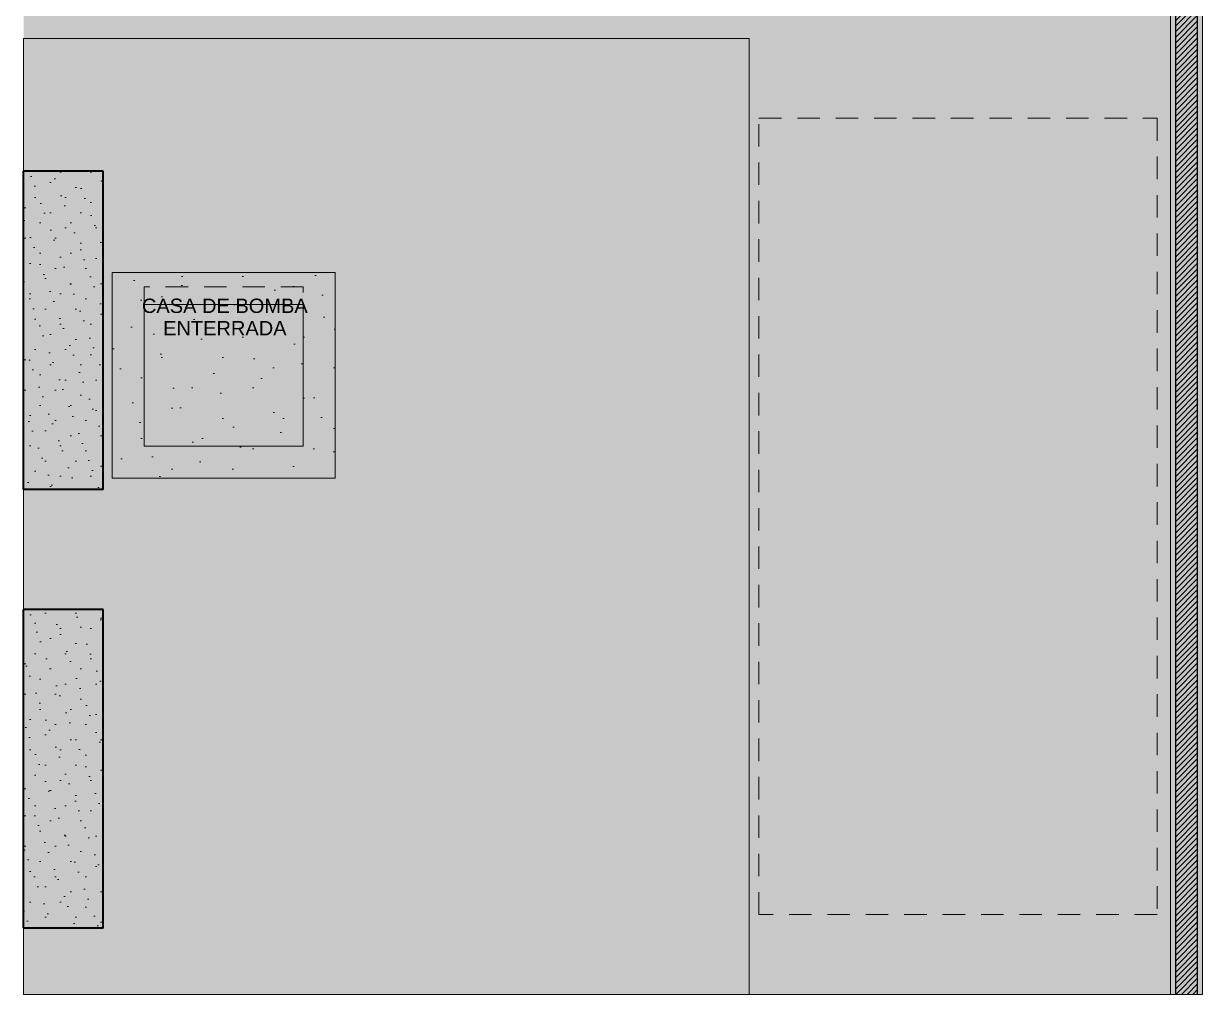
# Model space of a CAD drawing. Header units: metres. Extents: x -77 to -41.1, y -68 to -27.7.
# Drawn here: x -48.92 to -41.51, y -67.1 to -61.01 of the extents above; entities that cross this region are included whole.
import ezdxf

# ---------------------------------------------------------------- set-up
doc = ezdxf.new("R2010")
doc.units = ezdxf.units.M
doc.header["$MEASUREMENT"] = 0
doc.linetypes.add('Hidden Line (2)', pattern=[0.195611, 0.141111, -0.0545])
doc.linetypes.add('Wipeout_Contour', pattern=[1, 0, -1])
for name, color, linetype, lineweight in [('0_Caneta_No__1', 7, 'Continuous', 35), ('LAJES.EST_Caneta_No__1', 7, 'Continuous', 35), ('LAJES.EST_Caneta_No__241', 7, 'Continuous', 13), ('PAREDE CONSTRUIR_Caneta_No__241', 7, 'Continuous', 13), ('PAREDE CONSTRUIR_Caneta_No__3', 7, 'Continuous', 25), ('TERRENO.ARQ_Caneta_No__241', 7, 'Continuous', 13)]:
    doc.layers.add(name, color=color, linetype=linetype, lineweight=lineweight)
for name, color, linetype, lineweight, true_color in [('0_Caneta_No__97', 7, 'Continuous', 5, 0x6b6b6b), ('LAJES.EST_Caneta_No__17', 7, 'Continuous', 0, 0xd4d4d4), ('LAJES.EST_Caneta_No__18', 7, 'Continuous', 0, 0xdfdfdf)]:
    doc.layers.add(name, color=color, linetype=linetype, lineweight=lineweight, true_color=true_color)
for name, color, linetype in [('LAJES.EST', 7, 'Continuous'), ('PAREDE CONSTRUIR', 7, 'Continuous'), ('TERRENO.ARQ', 7, 'Continuous')]:
    doc.layers.add(name, color=color, linetype=linetype)
doc.styles.add('GENERATED_STYLE_1', font='arial.ttf')
pattern_1 = [(45, (0, 0.6), (-0.1909188, 0.1909188), [0, -0.18, 0, -0.27]), (110, (0.6, 0.6), (0.253717, 0.09234544), [0, -0.132, 0, -0.228])]

# ---------------------------------------------------------------- blocks, each defined once
blk = doc.blocks.new('BANCO EM CONCRETO')
at = {"layer": 'LAJES.EST_Caneta_No__17', "linetype": 'Continuous', "lineweight": 0, "true_color": 0xd4d4d4}
h = blk.add_hatch(dxfattribs=at)
h.set_pattern_fill('Carpet_0003', color=254, style=0, pattern_type=2)
h.set_pattern_definition([(45, (0, 0.3), (-0.0954594, 0.0954594), [0, -0.09, 0, -0.135]), (110, (0.3, 0.3), (0.1268585, 0.0461727), [0, -0.066, 0, -0.114])])
h.paths.add_polyline_path([(0, 5), (0, 0), (0.5, 0), (0.5, 4.6), (0.5, 5)])
at = {"layer": 'LAJES.EST_Caneta_No__1', "color": 7, "linetype": 'Continuous', "lineweight": 35}
for p, q in [((0, 0), (0, 5)), ((0.5, 5), (0, 5)), ((0.5, 4.6), (0.5, 5)), ((0.5, 0), (0.5, 4.6)), ((0.5, 0), (0, 0))]:
    blk.add_line(p, q, dxfattribs=at)
at = {"layer": 'LAJES.EST_Caneta_No__241', "color": 7, "linetype": 'Continuous', "lineweight": 13, "flags": 128}
blk.add_lwpolyline([(0, 5), (0, 0), (0.5, 0), (0.5, 4.6), (0.5, 5)], close=True, dxfattribs=at)

msp = doc.modelspace()

# ---------------------------------------------------------------- hatches: boundary and pattern name
at = {"layer": 'PAREDE CONSTRUIR', "linetype": 'Continuous', "lineweight": 0, "true_color": 0xffffff}
for points in [[(-41.544, -28.1316), (-41.544, -67.1016), (-41.514, -67.1016), (-41.514, -28.1316)], [(-41.714, -56.8006), (-41.714, -67.1016), (-41.684, -67.1016), (-41.684, -56.8006)]]:
    msp.add_hatch(color=7, dxfattribs=at).paths.add_polyline_path(points)
at = {"layer": 'PAREDE CONSTRUIR', "linetype": 'Continuous', "lineweight": 0, "true_color": 0x000000}
h = msp.add_hatch(dxfattribs=at)
h.set_pattern_fill('common_brick_0003', color=18, style=0, pattern_type=2)
h.set_pattern_definition([(45, (0, 0), (-0.0176776695, 0.0176776695), [])])
h.paths.add_polyline_path([(-41.684, -56.7706), (-41.684, -67.1016), (-41.544, -67.1016), (-41.544, -56.7706)])

# ---------------------------------------------------------------- linework, layer by layer
at = {"layer": '0_Caneta_No__97', "color": 251, "linetype": 'Hidden Line (2)', "lineweight": 5, "true_color": 0x6b6b6b}
msp.add_lwpolyline([(-44.2986, -61.6006), (-41.7986, -61.6006), (-41.7986, -66.6006), (-44.2986, -66.6006)], close=True, dxfattribs=at)
at = {"layer": 'PAREDE CONSTRUIR_Caneta_No__241', "color": 7, "linetype": 'Continuous', "lineweight": 13, "flags": 128}
for points in [[(-41.514, -67.1016), (-41.514, -28.1016)], [(-41.714, -56.8006), (-41.714, -67.1016)], [(-41.684, -67.1016), (-41.714, -67.1016)], [(-41.544, -67.1016), (-41.684, -67.1016)], [(-41.514, -67.1016), (-41.544, -67.1016)]]:
    msp.add_lwpolyline(points, dxfattribs=at)
at = {"layer": 'PAREDE CONSTRUIR_Caneta_No__3', "color": 7, "linetype": 'Continuous', "lineweight": 25}
for p, q in [((-41.684, -56.7706), (-41.684, -67.1016)), ((-41.544, -67.1016), (-41.544, -56.7706))]:
    msp.add_line(p, q, dxfattribs=at)

# ---------------------------------------------------------------- block references
at = {"layer": 'LAJES.EST', "color": 7, "linetype": 'Continuous', "lineweight": 13, "yscale": 0.3999999999999994}
for p in [(-48.9163, -63.9325), (-48.9163, -66.6855)]:
    msp.add_blockref('BANCO EM CONCRETO', p, dxfattribs=at)

# ---------------------------------------------------------------- wipeouts: each hides what was drawn before it
at = {"color": 254, "linetype": 'Wipeout_Contour', "lineweight": 0, "ltscale": 237.138685}
msp.add_wipeout([(-48.3598, -62.5692), (-48.3298, -62.5992), (-48.3298, -62.5692)], dxfattribs=at).dxf.layer = 'PAREDE CONSTRUIR'
at = {"color": 254, "linetype": 'Wipeout_Contour', "lineweight": 0, "ltscale": 234.059828}
msp.add_wipeout([(-46.9898, -62.5692), (-46.9898, -62.5992), (-46.9598, -62.5692)], dxfattribs=at).dxf.layer = 'PAREDE CONSTRUIR'
at = {"color": 254, "linetype": 'Wipeout_Contour', "lineweight": 0, "ltscale": 237.229489}
msp.add_wipeout([(-48.1898, -62.7392), (-48.1598, -62.7692), (-48.1598, -62.7392)], dxfattribs=at).dxf.layer = 'PAREDE CONSTRUIR'
at = {"color": 254, "linetype": 'Wipeout_Contour', "lineweight": 0, "ltscale": 234.773836}
msp.add_wipeout([(-47.1598, -62.7392), (-47.1598, -62.7692), (-47.1298, -62.7392)], dxfattribs=at).dxf.layer = 'PAREDE CONSTRUIR'
at = {"color": 254, "linetype": 'Wipeout_Contour', "lineweight": 0, "ltscale": 238.839318}
msp.add_wipeout([(-48.1598, -63.6599), (-48.1898, -63.6599), (-48.1898, -63.6899)], dxfattribs=at).dxf.layer = 'PAREDE CONSTRUIR'
at = {"color": 254, "linetype": 'Wipeout_Contour', "lineweight": 0, "ltscale": 237.813387}
msp.add_wipeout([(-47.1598, -63.6599), (-47.1598, -63.6899), (-47.1298, -63.6899)], dxfattribs=at).dxf.layer = 'PAREDE CONSTRUIR'
at = {"color": 254, "linetype": 'Wipeout_Contour', "lineweight": 0, "ltscale": 239.553711}
msp.add_wipeout([(-48.3298, -63.8299), (-48.3598, -63.8299), (-48.3598, -63.8599)], dxfattribs=at).dxf.layer = 'PAREDE CONSTRUIR'
at = {"color": 254, "linetype": 'Wipeout_Contour', "lineweight": 0, "ltscale": 237.922953}
msp.add_wipeout([(-46.9898, -63.8299), (-46.9898, -63.8599), (-46.9598, -63.8599)], dxfattribs=at).dxf.layer = 'PAREDE CONSTRUIR'

# ---------------------------------------------------------------- next in the draw order: wipeouts: each hides what was drawn before it
at = {"color": 254, "linetype": 'Wipeout_Contour', "lineweight": 0, "ltscale": 237.106215}
msp.add_wipeout([(-48.3298, -62.5992), (-48.1898, -62.7392), (-48.1898, -62.5992)], dxfattribs=at).dxf.layer = 'PAREDE CONSTRUIR'
at = {"color": 254, "linetype": 'Wipeout_Contour', "lineweight": 0, "ltscale": 234.405355}
msp.add_wipeout([(-47.1298, -62.5992), (-47.1298, -62.7392), (-46.9898, -62.5992)], dxfattribs=at).dxf.layer = 'PAREDE CONSTRUIR'
at = {"color": 254, "linetype": 'Wipeout_Contour', "lineweight": 0, "ltscale": 239.185338}
msp.add_wipeout([(-48.1898, -63.6899), (-48.3298, -63.6899), (-48.3298, -63.8299)], dxfattribs=at).dxf.layer = 'PAREDE CONSTRUIR'
at = {"color": 254, "linetype": 'Wipeout_Contour', "lineweight": 0, "ltscale": 237.944374}
msp.add_wipeout([(-47.1298, -63.6899), (-47.1298, -63.8299), (-46.9898, -63.8299)], dxfattribs=at).dxf.layer = 'PAREDE CONSTRUIR'

# ---------------------------------------------------------------- next in the draw order: wipeouts: each hides what was drawn before it
at = {"color": 254, "linetype": 'Wipeout_Contour', "lineweight": 0, "ltscale": 235.465887}
msp.add_wipeout([(-46.9898, -62.5992), (-46.9598, -62.5992), (-46.9598, -62.5692)], dxfattribs=at).dxf.layer = 'PAREDE CONSTRUIR'
at = {"color": 254, "linetype": 'Wipeout_Contour', "lineweight": 0, "ltscale": 236.179963}
msp.add_wipeout([(-47.1598, -62.7692), (-47.1298, -62.7692), (-47.1298, -62.7392)], dxfattribs=at).dxf.layer = 'PAREDE CONSTRUIR'

# ---------------------------------------------------------------- next in the draw order: wipeouts: each hides what was drawn before it
at = {"color": 254, "linetype": 'Wipeout_Contour', "lineweight": 0, "ltscale": 315.031303}
msp.add_wipeout([(-46.9598, -62.5992), (-46.9898, -62.5992), (-46.9898, -63.8299), (-46.9598, -63.8299)], dxfattribs=at).dxf.layer = 'PAREDE CONSTRUIR'
at = {"color": 254, "linetype": 'Wipeout_Contour', "lineweight": 0, "ltscale": 315.437799}
msp.add_wipeout([(-47.1298, -63.6599), (-47.1298, -62.7692), (-47.1598, -62.7692), (-47.1598, -63.6599)], dxfattribs=at).dxf.layer = 'PAREDE CONSTRUIR'

# ---------------------------------------------------------------- next in the draw order: wipeouts: each hides what was drawn before it
at = {"color": 254, "linetype": 'Wipeout_Contour', "lineweight": 0, "ltscale": 235.83336}
msp.add_wipeout([(-47.1298, -62.7392), (-46.9898, -62.7392), (-46.9898, -62.5992)], dxfattribs=at).dxf.layer = 'PAREDE CONSTRUIR'
at = {"color": 254, "linetype": 'Wipeout_Contour', "lineweight": 0, "ltscale": 237.562793}
msp.add_wipeout([(-47.1298, -63.6599), (-47.1598, -63.6599), (-47.1298, -63.6899)], dxfattribs=at).dxf.layer = 'PAREDE CONSTRUIR'
at = {"color": 254, "linetype": 'Wipeout_Contour', "lineweight": 0, "ltscale": 237.668183}
msp.add_wipeout([(-46.9598, -63.8299), (-46.9898, -63.8299), (-46.9598, -63.8599)], dxfattribs=at).dxf.layer = 'PAREDE CONSTRUIR'

# ---------------------------------------------------------------- next in the draw order: linework, layer by layer
at = {"layer": 'PAREDE CONSTRUIR_Caneta_No__241', "color": 7, "linetype": 'Continuous', "lineweight": 13, "flags": 128}
msp.add_lwpolyline([(-46.9598, -62.5692), (-46.9898, -62.5692)], dxfattribs=at)

# ---------------------------------------------------------------- next in the draw order: wipeouts: each hides what was drawn before it
at = {"color": 254, "linetype": 'Wipeout_Contour', "lineweight": 0, "ltscale": 315.233945}
msp.add_wipeout([(-46.9898, -62.7392), (-47.1298, -62.7392), (-47.1298, -63.6899), (-46.9898, -63.6899)], dxfattribs=at).dxf.layer = 'PAREDE CONSTRUIR'

# ---------------------------------------------------------------- next in the draw order: wipeouts: each hides what was drawn before it
at = {"color": 254, "linetype": 'Wipeout_Contour', "lineweight": 0, "ltscale": 237.53786}
msp.add_wipeout([(-46.9898, -63.6899), (-47.1298, -63.6899), (-46.9898, -63.8299)], dxfattribs=at).dxf.layer = 'PAREDE CONSTRUIR'

# ---------------------------------------------------------------- next in the draw order: linework, layer by layer
at = {"layer": 'PAREDE CONSTRUIR_Caneta_No__241', "color": 7, "linetype": 'Continuous', "lineweight": 13, "flags": 128}
for points in [[(-46.9598, -63.8599), (-46.9598, -62.5692)], [(-47.1598, -62.7692), (-47.1598, -63.6599)], [(-46.9598, -63.8599), (-46.9898, -63.8599)]]:
    msp.add_lwpolyline(points, dxfattribs=at)

# ---------------------------------------------------------------- next in the draw order: wipeouts: each hides what was drawn before it
at = {"color": 254, "linetype": 'Wipeout_Contour', "lineweight": 0, "ltscale": 318.147568}
msp.add_wipeout([(-48.1598, -63.6899), (-47.1598, -63.6899), (-47.1598, -63.6599), (-48.1598, -63.6599)], dxfattribs=at).dxf.layer = 'PAREDE CONSTRUIR'
at = {"color": 254, "linetype": 'Wipeout_Contour', "lineweight": 0, "ltscale": 318.69339}
msp.add_wipeout([(-46.9898, -63.8299), (-48.3298, -63.8299), (-48.3298, -63.8599), (-46.9898, -63.8599)], dxfattribs=at).dxf.layer = 'PAREDE CONSTRUIR'

# ---------------------------------------------------------------- next in the draw order: wipeouts: each hides what was drawn before it
at = {"color": 254, "linetype": 'Wipeout_Contour', "lineweight": 0, "ltscale": 240.245968}
msp.add_wipeout([(-48.1598, -63.6599), (-48.1898, -63.6899), (-48.1598, -63.6899)], dxfattribs=at).dxf.layer = 'PAREDE CONSTRUIR'
at = {"color": 254, "linetype": 'Wipeout_Contour', "lineweight": 0, "ltscale": 240.960424}
msp.add_wipeout([(-48.3298, -63.8299), (-48.3598, -63.8599), (-48.3298, -63.8599)], dxfattribs=at).dxf.layer = 'PAREDE CONSTRUIR'

# ---------------------------------------------------------------- next in the draw order: wipeouts: each hides what was drawn before it
at = {"color": 254, "linetype": 'Wipeout_Contour', "lineweight": 0, "ltscale": 318.41935}
msp.add_wipeout([(-47.1298, -63.6899), (-48.1898, -63.6899), (-48.1898, -63.8299), (-47.1298, -63.8299)], dxfattribs=at).dxf.layer = 'PAREDE CONSTRUIR'

# ---------------------------------------------------------------- next in the draw order: wipeouts: each hides what was drawn before it
at = {"color": 254, "linetype": 'Wipeout_Contour', "lineweight": 0, "ltscale": 240.613345}
msp.add_wipeout([(-48.1898, -63.6899), (-48.3298, -63.8299), (-48.1898, -63.8299)], dxfattribs=at).dxf.layer = 'PAREDE CONSTRUIR'

# ---------------------------------------------------------------- next in the draw order: linework, layer by layer
at = {"layer": 'PAREDE CONSTRUIR_Caneta_No__241', "color": 7, "linetype": 'Continuous', "lineweight": 13, "flags": 128}
for points in [[(-47.1598, -63.6599), (-48.1598, -63.6599)], [(-48.3598, -63.8599), (-48.3598, -63.8299)], [(-48.3598, -63.8599), (-46.9898, -63.8599)]]:
    msp.add_lwpolyline(points, dxfattribs=at)

# ---------------------------------------------------------------- next in the draw order: wipeouts: each hides what was drawn before it
at = {"color": 254, "linetype": 'Wipeout_Contour', "lineweight": 0, "ltscale": 318.330287}
msp.add_wipeout([(-48.3598, -63.8299), (-48.3298, -63.8299), (-48.3298, -62.5992), (-48.3598, -62.5992)], dxfattribs=at).dxf.layer = 'PAREDE CONSTRUIR'
at = {"color": 254, "linetype": 'Wipeout_Contour', "lineweight": 0, "ltscale": 317.918046}
msp.add_wipeout([(-48.1898, -62.7692), (-48.1898, -63.6599), (-48.1598, -63.6599), (-48.1598, -62.7692)], dxfattribs=at).dxf.layer = 'PAREDE CONSTRUIR'

# ---------------------------------------------------------------- next in the draw order: wipeouts: each hides what was drawn before it
at = {"color": 254, "linetype": 'Wipeout_Contour', "lineweight": 0, "ltscale": 237.360817}
msp.add_wipeout([(-48.3598, -62.5992), (-48.3298, -62.5992), (-48.3598, -62.5692)], dxfattribs=at).dxf.layer = 'PAREDE CONSTRUIR'
at = {"color": 254, "linetype": 'Wipeout_Contour', "lineweight": 0, "ltscale": 237.455832}
msp.add_wipeout([(-48.1898, -62.7692), (-48.1598, -62.7692), (-48.1898, -62.7392)], dxfattribs=at).dxf.layer = 'PAREDE CONSTRUIR'

# ---------------------------------------------------------------- next in the draw order: wipeouts: each hides what was drawn before it
at = {"color": 254, "linetype": 'Wipeout_Contour', "lineweight": 0, "ltscale": 318.123545}
msp.add_wipeout([(-48.3298, -63.6899), (-48.1898, -63.6899), (-48.1898, -62.7392), (-48.3298, -62.7392)], dxfattribs=at).dxf.layer = 'PAREDE CONSTRUIR'

# ---------------------------------------------------------------- next in the draw order: wipeouts: each hides what was drawn before it
at = {"color": 254, "linetype": 'Wipeout_Contour', "lineweight": 0, "ltscale": 237.484725}
msp.add_wipeout([(-48.3298, -62.7392), (-48.1898, -62.7392), (-48.3298, -62.5992)], dxfattribs=at).dxf.layer = 'PAREDE CONSTRUIR'

# ---------------------------------------------------------------- next in the draw order: linework, layer by layer
at = {"layer": 'PAREDE CONSTRUIR_Caneta_No__241', "color": 7, "linetype": 'Continuous', "lineweight": 13, "flags": 128}
for points in [[(-48.3598, -62.5692), (-48.3298, -62.5692)], [(-48.3598, -62.5692), (-48.3598, -63.8299)], [(-48.1598, -63.6599), (-48.1598, -62.7692)]]:
    msp.add_lwpolyline(points, dxfattribs=at)

# ---------------------------------------------------------------- next in the draw order: wipeouts: each hides what was drawn before it
at = {"color": 254, "linetype": 'Wipeout_Contour', "lineweight": 0, "ltscale": 314.666557}
msp.add_wipeout([(-48.3298, -62.5692), (-48.3298, -62.5992), (-46.9898, -62.5992), (-46.9898, -62.5692)], dxfattribs=at).dxf.layer = 'PAREDE CONSTRUIR'
at = {"color": 254, "linetype": 'Wipeout_Contour', "lineweight": 0, "ltscale": 315.206704}
msp.add_wipeout([(-47.1598, -62.7392), (-48.1598, -62.7392), (-48.1598, -62.7692), (-47.1598, -62.7692)], dxfattribs=at).dxf.layer = 'PAREDE CONSTRUIR'

# ---------------------------------------------------------------- next in the draw order: wipeouts: each hides what was drawn before it
at = {"color": 254, "linetype": 'Wipeout_Contour', "lineweight": 0, "ltscale": 314.935505}
msp.add_wipeout([(-48.1898, -62.5992), (-48.1898, -62.7392), (-47.1298, -62.7392), (-47.1298, -62.5992)], dxfattribs=at).dxf.layer = 'PAREDE CONSTRUIR'

# ---------------------------------------------------------------- next in the draw order: hatches: boundary and pattern name
at = {"layer": 'LAJES.EST_Caneta_No__18', "linetype": 'Continuous', "lineweight": 0, "true_color": 0xdfdfdf}
h = msp.add_hatch(dxfattribs=at)
h.set_pattern_fill('Piso_Externo__0003', color=254, style=0, pattern_type=2)
h.set_pattern_definition(pattern_1)
h.paths.add_polyline_path([(-76.514, -65.1016), (-73.814, -65.1016, -0.414214), (-75.814, -67.1016), (-66.814, -67.1016, -0.414214), (-68.814, -65.1016), (-68.814, -62.301), (-68.814, -45.4002, -0.414214), (-66.514, -43.1002), (-65.914, -43.1002), (-65.914, -42.3002), (-66.514, -42.3002), (-66.514, -38.2041), (-65.114, -38.2041), (-65.114, -36.7038), (-66.514, -36.7038), (-66.514, -32.5997), (-65.114, -32.5997), (-56.714, -32.5997), (-53.814, -32.5997), (-44.014, -32.5997), (-44.014, -42.3002), (-53.814, -42.3002), (-53.814, -47.1002), (-44.014, -47.1002), (-44.014, -50.8516), (-45.6136, -50.8516), (-45.6136, -52.3506), (-44.014, -52.3506), (-44.014, -60.3006), (-48.9163, -60.3006), (-48.9163, -61.1006), (-44.3609, -61.1006), (-44.3609, -67.1016), (-44.014, -67.1016), (-41.514, -67.1016), (-41.514, -28.1016), (-41.714, -28.1016), (-41.714, -60.3006), (-43.014, -60.3006), (-43.014, -30.0016), (-66.514, -30.0016), (-66.514, -28.1016), (-76.514, -28.1016)])
h.paths.add_polyline_path([(-73.814, -45.1016), (-76.314, -45.1016), (-76.314, -43.0892), (-75.7984, -43.0908, -0.414214), (-73.8139, -45.0876)], flags=0)
h.paths.add_polyline_path([(-73.814, -45.5846, -0.009328), (-73.814, -45.6604)], flags=0)
h.paths.add_polyline_path([(-52.814, -46.3002), (-52.814, -43.1002), (-44.014, -43.1002), (-44.014, -46.3002)], flags=0)
h.paths.add_polyline_path([(-67.714, -34.1), (-76.314, -34.1), (-76.314, -32.5997), (-67.714, -32.5997)], flags=0)
h = msp.add_hatch(dxfattribs=at)
h.set_pattern_fill('Piso_Externo__0003', color=254, style=0, pattern_type=2)
h.set_pattern_definition(pattern_1)
h.paths.add_polyline_path([(-48.3598, -63.8599), (-46.9598, -63.8599), (-46.9598, -62.5692), (-48.3598, -62.5692)])
at = {"layer": 'TERRENO.ARQ', "linetype": 'Continuous', "lineweight": 0, "true_color": 0xc5d9be}
msp.add_hatch(color=9, dxfattribs=at).paths.add_polyline_path([(-48.9163, -67.1016), (-44.3609, -67.1016), (-44.3609, -61.1006), (-48.9163, -61.1006)])

# ---------------------------------------------------------------- next in the draw order: linework, layer by layer
at = {"layer": '0_Caneta_No__97', "color": 251, "linetype": 'Hidden Line (2)', "lineweight": 5, "true_color": 0x6b6b6b}
msp.add_lwpolyline([(-48.1598, -63.6599), (-47.1598, -63.6599), (-47.1598, -62.6599), (-48.1598, -62.6599)], close=True, dxfattribs=at)
at = {"layer": 'LAJES.EST_Caneta_No__241', "color": 7, "linetype": 'Continuous', "lineweight": 13, "flags": 128}
msp.add_lwpolyline([(-48.9163, -61.1006), (-44.3609, -61.1006), (-44.3609, -67.1016), (-44.014, -67.1016), (-41.514, -67.1016), (-41.514, -28.1016), (-41.714, -28.1016), (-41.714, -60.3006), (-43.014, -60.3006), (-43.014, -30.0016), (-66.514, -30.0016), (-66.514, -28.1016), (-76.514, -28.1016), (-76.514, -65.1016)], dxfattribs=at)
msp.add_lwpolyline([(-48.9163, -61.1006), (-44.3609, -61.1006), (-44.3609, -67.1016), (-44.014, -67.1016), (-41.514, -67.1016), (-41.514, -28.1016), (-41.714, -28.1016), (-41.714, -60.3006), (-43.014, -60.3006), (-43.014, -30.0016), (-66.514, -30.0016), (-66.514, -28.1016), (-76.514, -28.1016), (-76.514, -65.1016)], dxfattribs=at)
msp.add_lwpolyline([(-48.9163, -61.1006), (-44.3609, -61.1006), (-44.3609, -67.1016), (-44.014, -67.1016), (-41.514, -67.1016), (-41.514, -28.1016), (-41.714, -28.1016), (-41.714, -60.3006), (-43.014, -60.3006), (-43.014, -30.0016), (-66.514, -30.0016), (-66.514, -28.1016), (-76.514, -28.1016), (-76.514, -65.1016)], dxfattribs=at)
msp.add_lwpolyline([(-48.9163, -61.1006), (-44.3609, -61.1006), (-44.3609, -67.1016), (-44.014, -67.1016), (-41.514, -67.1016), (-41.514, -28.1016), (-41.714, -28.1016), (-41.714, -60.3006), (-43.014, -60.3006), (-43.014, -30.0016), (-66.514, -30.0016), (-66.514, -28.1016), (-76.514, -28.1016), (-76.514, -65.1016)], dxfattribs=at)
msp.add_lwpolyline([(-48.9163, -61.1006), (-44.3609, -61.1006), (-44.3609, -67.1016), (-44.014, -67.1016), (-41.514, -67.1016), (-41.514, -28.1016), (-41.714, -28.1016), (-41.714, -60.3006), (-43.014, -60.3006), (-43.014, -30.0016), (-66.514, -30.0016), (-66.514, -28.1016), (-76.514, -28.1016), (-76.514, -65.1016)], dxfattribs=at)
msp.add_lwpolyline([(-48.3598, -63.8599), (-46.9598, -63.8599), (-46.9598, -62.5692), (-48.3598, -62.5692)], close=True, dxfattribs=at)
at = {"layer": 'PAREDE CONSTRUIR_Caneta_No__241', "color": 7, "linetype": 'Continuous', "lineweight": 13, "flags": 128}
for points in [[(-46.9898, -62.5692), (-48.3298, -62.5692)], [(-48.1598, -62.7692), (-47.1598, -62.7692)]]:
    msp.add_lwpolyline(points, dxfattribs=at)
at = {"layer": 'TERRENO.ARQ_Caneta_No__241', "color": 7, "linetype": 'Continuous', "lineweight": 13, "flags": 128}
msp.add_lwpolyline([(-48.9163, -67.1016), (-44.3609, -67.1016), (-44.3609, -61.1006), (-48.9163, -61.1006)], close=True, dxfattribs=at)

# ---------------------------------------------------------------- next in the draw order: texts
at = {"layer": '0_Caneta_No__1', "color": 7, "linetype": 'Continuous', "lineweight": 35, "insert": (-47.6526, -62.7331), "char_height": 0.09, "width": 1.346544, "attachment_point": 2, "line_spacing_factor": 0.936651, "style": 'GENERATED_STYLE_1'}
msp.add_mtext('\\A1;{\\pqc;\\fArial|b0|i0|c0|p0;\\W1.000000;CASA DE BOMBA \\fArial|b0|i0|c0|p0;\\W1.000000;ENTERRADA }', dxfattribs=at)

doc.saveas('drawing.dxf')
